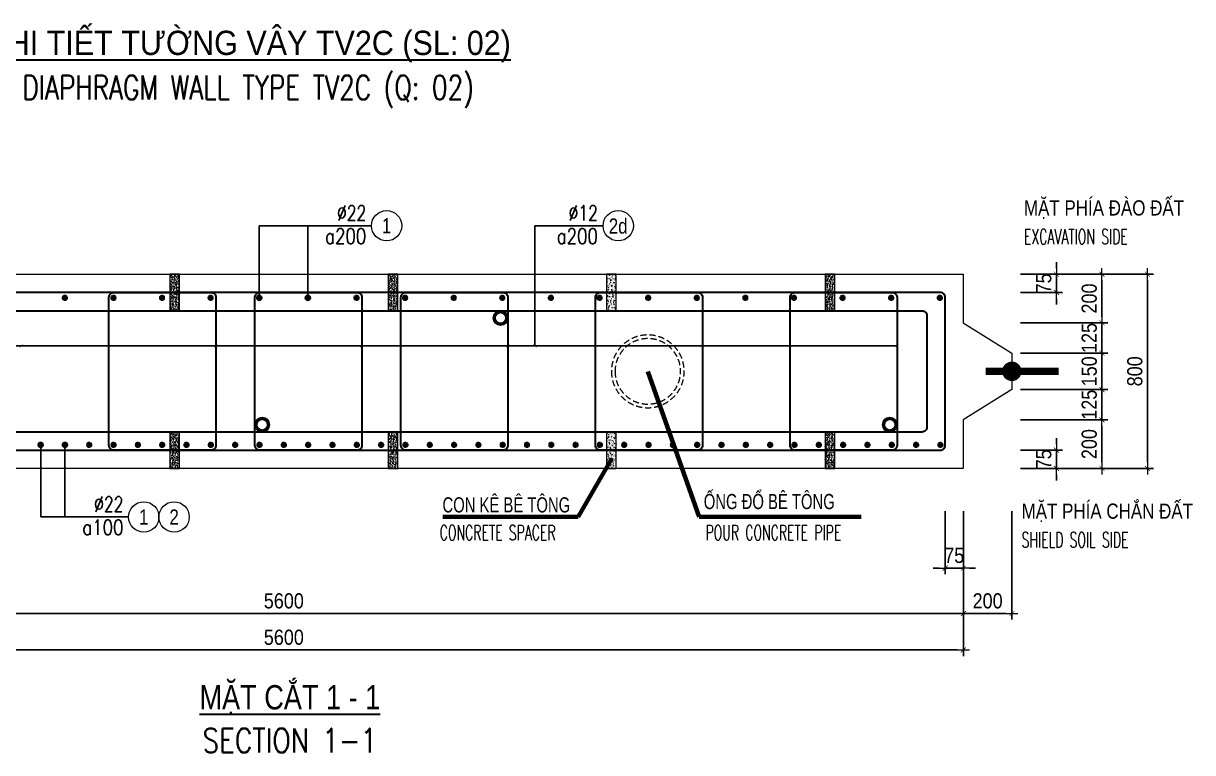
# Model space of a CAD drawing. Header units: millimetres. Extents: x -642477 to 1168880, y -27982 to 330379.
# Drawn here: x 332643 to 347096, y 92730 to 101745 of the extents above; entities that cross this region are included whole.
import ezdxf
from ezdxf.enums import TextEntityAlignment as Align

# ---------------------------------------------------------------- set-up
doc = ezdxf.new("R2010")
doc.units = ezdxf.units.MM
doc.linetypes.add('HIDDEN', pattern=[0.375, 0.25, -0.125])
doc.layers.get('0').update_dxf_attribs({"lineweight": 20})
doc.layers.get('Defpoints').update_dxf_attribs({"color": 151, "lineweight": 9})
for name, color, linetype, lineweight in [('NDC_S_BREAK-LINE', 1, 'Continuous', 15), ('NDC_S_DIAPHGRAM WALL', 3, 'Continuous', 20), ('NDC_S_DIM', 1, 'Continuous', 15), ('NDC_S_ENG TITLE', 3, 'Continuous', 20), ('NDC_S_HATCH MATERIAL', 8, 'Continuous', 13), ('NDC_S_LEADER', 1, 'Continuous', 15), ('NDC_S_LEVEL TEXT', 7, 'Continuous', 20), ('NDC_S_REBAR', 4, 'Continuous', 35), ('NDC_S_VN TEXT', 7, 'Continuous', 20), ('NDC_S_VN TITLE', 6, 'Continuous', 35)]:
    doc.layers.add(name, color=color, linetype=linetype, lineweight=lineweight)
doc.layers.add('NDC_S_REBAR DES.', color=2, linetype='Continuous')
doc.styles.add('ARIAL', font='arial.ttf', dxfattribs={"width": 0.8})
doc.styles.add('NDC_ARIAL', font='arial.ttf', dxfattribs={"width": 0.85})
doc.styles.add('NDC_DIM', font='', dxfattribs={"width": 0.75})
doc.styles.add('NDC_EN TXT', font='romans.shx', dxfattribs={"width": 0.8})
doc.styles.get('NDC_DIM').set_extended_font_data('Dotum')
doc.dimstyles.new('A1-NDC-1-25 (x3)', dxfattribs={"dimscale": 75, "dimtxt": 2.5, "dimasz": 1, "dimexe": 1, "dimexo": 0, "dimgap": 0.8, "dimtad": 1, "dimdec": 0, "dimlfac": 0.333333, "dimdsep": 46, "dimtxsty": 'NDC_ARIAL', "dimblk": 'DIMMARK', "dimcen": 49999.938995, "dimdle": 1.5, "dimclrd": 1, "dimclre": 1, "dimclrt": 3, "dimadec": 0, "dimazin": 0, "dimtfac": 1, "dimtdec": 0, "dimtix": 1, "dimtmove": 2, "dimatfit": 3, "dimfxl": 1, "dimarcsym": 0})
doc.dimstyles.new('NDC_dim_25', dxfattribs={"dimscale": 25, "dimtxt": 2.2, "dimasz": 1.5, "dimexe": 1.5, "dimexo": 2.5, "dimgap": 1, "dimtad": 1, "dimdec": 0, "dimzin": 0, "dimdsep": 46, "dimtxsty": 'NDC_DIM', "dimblk": 'DIMMARK', "dimcen": 0.09, "dimdle": 1.2, "dimclrd": 1, "dimclre": 1, "dimclrt": 3, "dimadec": 0, "dimazin": 0, "dimtfac": 1, "dimtdec": 0, "dimtix": 1, "dimtofl": 0, "dimtmove": 0, "dimatfit": 3, "dimfxl": 6, "dimfxlon": 1, "dimtolj": 1, "dimtzin": 0, "dimarcsym": 0})

# ---------------------------------------------------------------- blocks, each defined once
blk = doc.blocks.new('DIMMARK')
at = {"layer": 'NDC_S_DIM', "color": 1}
blk.add_line((-1.5, 0), (1, 0), dxfattribs=at)
at = {"layer": 'NDC_S_DIM', "color": 2, "const_width": 0.1}
blk.add_lwpolyline([(-0.42, -0.42), (0.42, 0.42)], dxfattribs=at)
blk = doc.blocks.new('Ong sieu am')
at = {"layer": 'NDC_S_HATCH MATERIAL'}
h = blk.add_hatch(dxfattribs=at)
h.set_pattern_fill('ANSI31', color=256, scale=20)
h.set_pattern_definition([(45, (0, 0), (-1.76776695, 1.76776695), [])])
h.paths.add_polyline_path([(-7119.3, 51158.9, 1), (-7179.3, 51158.9, 1)])
h.paths.add_polyline_path([(-7171.3, 51158.9, -1), (-7127.3, 51158.9, -1)], flags=16)
at = {"layer": 'NDC_S_REBAR DES.'}
for radius in [30, 22]:
    blk.add_circle((-7149.3, 51158.9), radius, dxfattribs=at)
blk = doc.blocks.new('ong do BT')
at = {"layer": 'NDC_S_HATCH MATERIAL', "linetype": 'HIDDEN', "ltscale": 100}
for radius in [150, 135]:
    blk.add_circle((-6323.7, 51237.8), radius, dxfattribs=at)
blk = doc.blocks.new('con ke BT')
at = {"layer": 'NDC_S_HATCH MATERIAL'}
h = blk.add_hatch(dxfattribs=at)
h.set_pattern_fill('AR-CONC', color=256, scale=2)
h.set_pattern_definition([(50, (0, 0), (14.3452037, -1.2550427), [1.5, -16.5]), (355, (0, 0), (-2.7750267, 15.0438427), [1.2, -13.2]), (100.451444, (1.195, -0.105), (11.570177, 13.7888), [1.274804, -14.0228422]), (46.1842, (0, 4), (21.3448266, -3.3103856), [2.25, -24.75]), (96.635635, (1.779, 3.724), (18.693239, 19.482372), [1.912207, -21.034275]), (351.184164, (0, 4), (18.693239, 19.482372), [1.8, -19.8]), (21, (2, 3), (11.938141, -8.0523778), [1.5, -16.5]), (326, (2, 3), (4.8663066, 14.503001), [1.2, -13.2]), (71.451445, (2.995, 2.329), (16.8044475, 6.450623), [1.274804, -14.0228422]), (37.5, (0, 0), (0.2431971, 6.6578771), [0, -13.04, 0, -13.4, 0, -13.25]), (7.5, (0, 0), (5.2613907, 7.8882342), [0, -7.64, 0, -12.74, 0, -5.05]), (327.5, (-4.46, 0), (10.6764487, -0.45109743), [0, -5, 0, -15.6, 0, -20.7]), (317.5, (-6.46, 0), (11.6637234, 2.0020996), [0, -6.5, 0, -10.36, 0, -14.7])])
h.paths.add_polyline_path([(-7076.9, 51430.9), (-7116.9, 51430.9), (-7116.9, 51280.9), (-7076.9, 51280.9)])
at = {"layer": 'NDC_S_BREAK-LINE'}
blk.add_lwpolyline([(-7116.9, 51430.9), (-7116.9, 51280.9), (-7076.9, 51280.9), (-7076.9, 51430.9)], close=True, dxfattribs=at)
blk = doc.blocks.new('*U2471')
at = {"layer": 'NDC_S_LEADER', "xscale": 3, "yscale": 3, "zscale": 3}
blk.add_blockref('con ke BT', (21291, -154068), dxfattribs=at)
blk = doc.blocks.new('*U2472')
at = {"layer": 'NDC_S_DIM', "color": 0, "linetype": 'ByBlock', "lineweight": -2, "transparency": 16777216}
for p in [(0, 0), (2700, 0), (5400, 0), (8100, 0), (10800, 0), (13500, 0)]:
    blk.add_blockref('*U2471', p, dxfattribs=at)
blk = doc.blocks.new('*U2473')
at = {"layer": 'NDC_S_LEADER', "xscale": 3, "yscale": 3, "zscale": 3}
blk.add_blockref('con ke BT', (21291, -154068), dxfattribs=at)
blk = doc.blocks.new('*U2474')
at = {"layer": 'NDC_S_DIM', "color": 0, "linetype": 'ByBlock', "lineweight": -2, "transparency": 16777216}
for p in [(0, 0), (2700, 0), (5400, 0), (8100, 0), (10800, 0), (13500, 0)]:
    blk.add_blockref('*U2473', p, dxfattribs=at)
blk = doc.blocks.new('*U366')
blk.add_circle((2.5, 0), 2.5)
at = {"layer": 'NDC_S_VN TEXT', "color": 3, "style": 'NDC_EN TXT'}
for tag, width, p in [('DK2', 0.75, (-0.85, 0.85)), ('KC2', 0.8, (-0.85, -2.97))]:
    blk.add_attdef(tag, text='', height=2.5, dxfattribs=dict(at, width=width)).set_placement(p, align=Align.RIGHT)
at = {"layer": 'NDC_S_VN TEXT', "color": 7, "style": 'ARIAL', "width": 0.8}
blk.add_attdef('SH3', text='', height=2.5, dxfattribs=at).set_placement((2.5, 0), align=Align.MIDDLE)
blk = doc.blocks.new('kata_block_THEP')
at = {"layer": 'NDC_S_REBAR', "color": 0}
for p, q in [((-0.5, 0), (0.5, 0)), ((-0.35, 0.35), (0.35, -0.35)), ((0.35, 0.35), (-0.35, -0.35)), ((0, 0.5), (0, -0.5))]:
    blk.add_line(p, q, dxfattribs=at)
at = {"layer": 'NDC_S_REBAR', "color": 0, "const_width": 0.0833}
blk.add_lwpolyline([(-0.5, 0, 1), (0.5, 0, 1), (-0.5, 0, 1)], format="xyb", dxfattribs=at)
blk = doc.blocks.new('*U2484')
at = {"layer": 'NDC_S_REBAR', "ltscale": 80, "xscale": 72, "yscale": 72, "zscale": 72}
blk.add_blockref('kata_block_THEP', (0, 0), dxfattribs=at)
blk = doc.blocks.new('*U2485')
at = {"layer": 'NDC_S_LEVEL TEXT', "color": 0, "linetype": 'ByBlock', "lineweight": -2, "transparency": 16777216}
for p in [(5408.1, 0), (6009, 0), (6609.9, 0), (7210.8, 0), (7811.7, 0), (8412.6, 0), (9013.5, 0), (9614.4, 0), (10215.3, 0), (10816.2, 0), (11417.1, 0), (12018, 0), (12618.9, 0), (13219.8, 0), (13820.7, 0), (14421.6, 0), (15022.5, 0), (15623.4, 0), (16224.3, 0)]:
    blk.add_blockref('*U2484', p, dxfattribs=at)
blk = doc.blocks.new('*U2462')
at = {"layer": 'NDC_S_REBAR', "ltscale": 80, "xscale": 72, "yscale": 72, "zscale": 72}
blk.add_blockref('kata_block_THEP', (0, 0), dxfattribs=at)
blk = doc.blocks.new('*U2463')
at = {"layer": 'NDC_S_LEVEL TEXT', "color": 0, "linetype": 'ByBlock', "lineweight": -2, "transparency": 16777216}
for p in [(5110.2, 0), (5410.8, 0), (5711.4, 0), (6012, 0), (6312.6, 0), (6613.2, 0), (6913.8, 0), (7214.4, 0), (7515, 0), (7815.6, 0), (8116.2, 0), (8416.8, 0), (8717.4, 0), (9018, 0), (9318.6, 0), (9619.2, 0), (9919.8, 0), (10220.4, 0), (10521, 0), (10821.6, 0), (11122.2, 0), (11422.8, 0), (11723.4, 0), (12024, 0), (12324.6, 0), (12625.2, 0), (12925.8, 0), (13226.4, 0), (13527, 0), (13827.6, 0), (14128.2, 0), (14428.8, 0), (14729.4, 0), (15030, 0), (15330.6, 0), (15631.2, 0), (15931.8, 0), (16232.4, 0)]:
    blk.add_blockref('*U2462', p, dxfattribs=at)
blk = doc.blocks.new('*D2486')
at = {"layer": 'Defpoints', "color": 0, "ltscale": 100, "transparency": 16777216}
for p in [(344967, 96844), (345975, 96844), (344967, 96244)]:
    blk.add_point(p, dxfattribs=at)
at = {"layer": 'NDC_S_DIM', "color": 1, "lineweight": -2, "ltscale": 100, "transparency": 16777216}
for p, q in [((344967, 96844), (346050, 96844)), ((345975, 96319), (345975, 96769)), ((344967, 96244), (346050, 96244))]:
    blk.add_line(p, q, dxfattribs=at)
at = {"layer": 'NDC_S_DIM', "color": 1, "lineweight": -2, "ltscale": 100, "transparency": 16777216, "xscale": 75, "yscale": 75, "zscale": 75}
for p, rotation in [((345975, 96844), 90), ((345975, 96244), 270)]:
    blk.add_blockref('DIMMARK', p, dxfattribs=dict(at, rotation=rotation))
at = {"layer": 'NDC_S_DIM', "color": 3, "ltscale": 100, "transparency": 16777216, "insert": (345819, 96544), "char_height": 187.5, "attachment_point": 5, "rotation": 90, "style": 'NDC_ARIAL'}
blk.add_mtext('200', dxfattribs=at)
blk = doc.blocks.new('*D2487')
at = {"layer": 'Defpoints', "color": 0, "ltscale": 100, "transparency": 16777216}
for p in [(344967, 97219), (345975, 97219), (344967, 96844)]:
    blk.add_point(p, dxfattribs=at)
at = {"layer": 'NDC_S_DIM', "color": 1, "lineweight": -2, "ltscale": 100, "transparency": 16777216}
for p, q in [((345975, 97294), (345975, 97369)), ((344967, 97219), (346050, 97219)), ((345975, 96844), (345975, 97219)), ((344967, 96844), (346050, 96844)), ((345975, 96769), (345975, 96694))]:
    blk.add_line(p, q, dxfattribs=at)
at = {"layer": 'NDC_S_DIM', "color": 1, "lineweight": -2, "ltscale": 100, "transparency": 16777216, "xscale": 75, "yscale": 75, "zscale": 75}
for p, rotation in [((345975, 97219), 270), ((345975, 96844), 90)]:
    blk.add_blockref('DIMMARK', p, dxfattribs=dict(at, rotation=rotation))
at = {"layer": 'NDC_S_DIM', "color": 3, "ltscale": 100, "transparency": 16777216, "insert": (345819, 97031), "char_height": 187.5, "attachment_point": 5, "rotation": 90, "style": 'NDC_ARIAL'}
blk.add_mtext('125', dxfattribs=at)
blk = doc.blocks.new('*D2488')
at = {"layer": 'Defpoints', "color": 0, "ltscale": 100, "transparency": 16777216}
for p in [(344967, 97669), (345975, 97669), (344967, 97219)]:
    blk.add_point(p, dxfattribs=at)
at = {"layer": 'NDC_S_DIM', "color": 1, "lineweight": -2, "ltscale": 100, "transparency": 16777216}
for p, q in [((345975, 97744), (345975, 97819)), ((344967, 97669), (346050, 97669)), ((345975, 97219), (345975, 97669)), ((344967, 97219), (346050, 97219)), ((345975, 97144), (345975, 97069))]:
    blk.add_line(p, q, dxfattribs=at)
at = {"layer": 'NDC_S_DIM', "color": 1, "lineweight": -2, "ltscale": 100, "transparency": 16777216, "xscale": 75, "yscale": 75, "zscale": 75}
for p, rotation in [((345975, 97669), 270), ((345975, 97219), 90)]:
    blk.add_blockref('DIMMARK', p, dxfattribs=dict(at, rotation=rotation))
at = {"layer": 'NDC_S_DIM', "color": 3, "ltscale": 100, "transparency": 16777216, "insert": (345819, 97444), "char_height": 187.5, "attachment_point": 5, "rotation": 90, "style": 'NDC_ARIAL'}
blk.add_mtext('150', dxfattribs=at)
blk = doc.blocks.new('*D2489')
at = {"layer": 'Defpoints', "color": 0, "ltscale": 100, "transparency": 16777216}
for p in [(344967, 98044), (345975, 98044), (344967, 97669)]:
    blk.add_point(p, dxfattribs=at)
at = {"layer": 'NDC_S_DIM', "color": 1, "lineweight": -2, "ltscale": 100, "transparency": 16777216}
for p, q in [((345975, 98119), (345975, 98194)), ((344967, 98044), (346050, 98044)), ((345975, 97669), (345975, 98044)), ((344967, 97669), (346050, 97669)), ((345975, 97594), (345975, 97519))]:
    blk.add_line(p, q, dxfattribs=at)
at = {"layer": 'NDC_S_DIM', "color": 1, "lineweight": -2, "ltscale": 100, "transparency": 16777216, "xscale": 75, "yscale": 75, "zscale": 75}
for p, rotation in [((345975, 98044), 270), ((345975, 97669), 90)]:
    blk.add_blockref('DIMMARK', p, dxfattribs=dict(at, rotation=rotation))
at = {"layer": 'NDC_S_DIM', "color": 3, "ltscale": 100, "transparency": 16777216, "insert": (345819, 97856), "char_height": 187.5, "attachment_point": 5, "rotation": 90, "style": 'NDC_ARIAL'}
blk.add_mtext('125', dxfattribs=at)
blk = doc.blocks.new('*D2490')
at = {"layer": 'Defpoints', "color": 0, "ltscale": 100, "transparency": 16777216}
for p in [(344967, 98644), (345975, 98644), (344967, 98044)]:
    blk.add_point(p, dxfattribs=at)
at = {"layer": 'NDC_S_DIM', "color": 1, "lineweight": -2, "ltscale": 100, "transparency": 16777216}
for p, q in [((344967, 98644), (346050, 98644)), ((345975, 98119), (345975, 98569)), ((344967, 98044), (346050, 98044))]:
    blk.add_line(p, q, dxfattribs=at)
at = {"layer": 'NDC_S_DIM', "color": 1, "lineweight": -2, "ltscale": 100, "transparency": 16777216, "xscale": 75, "yscale": 75, "zscale": 75}
for p, rotation in [((345975, 98644), 90), ((345975, 98044), 270)]:
    blk.add_blockref('DIMMARK', p, dxfattribs=dict(at, rotation=rotation))
at = {"layer": 'NDC_S_DIM', "color": 3, "ltscale": 100, "transparency": 16777216, "insert": (345819, 98344), "char_height": 187.5, "attachment_point": 5, "rotation": 90, "style": 'NDC_ARIAL'}
blk.add_mtext('200', dxfattribs=at)
blk = doc.blocks.new('*D2491')
at = {"layer": 'Defpoints', "color": 0, "ltscale": 100, "transparency": 16777216}
for p in [(344967, 98644), (346538, 98644), (344967, 96244)]:
    blk.add_point(p, dxfattribs=at)
at = {"layer": 'NDC_S_DIM', "color": 1, "lineweight": -2, "ltscale": 100, "transparency": 16777216}
for p, q in [((344967, 98644), (346613, 98644)), ((346538, 96319), (346538, 98569)), ((344967, 96244), (346613, 96244))]:
    blk.add_line(p, q, dxfattribs=at)
at = {"layer": 'NDC_S_DIM', "color": 1, "lineweight": -2, "ltscale": 100, "transparency": 16777216, "xscale": 75, "yscale": 75, "zscale": 75}
for p, rotation in [((346538, 98644), 90), ((346538, 96244), 270)]:
    blk.add_blockref('DIMMARK', p, dxfattribs=dict(at, rotation=rotation))
at = {"layer": 'NDC_S_DIM', "color": 3, "ltscale": 100, "transparency": 16777216, "insert": (346382, 97444), "char_height": 187.5, "attachment_point": 5, "rotation": 90, "style": 'NDC_ARIAL'}
blk.add_mtext('800', dxfattribs=at)
blk = doc.blocks.new('*D2492')
at = {"layer": 'Defpoints', "color": 0, "ltscale": 100, "transparency": 16777216}
for p in [(344967, 96469), (345413, 96469), (344967, 96244)]:
    blk.add_point(p, dxfattribs=at)
at = {"layer": 'NDC_S_DIM', "color": 1, "lineweight": -2, "ltscale": 100, "transparency": 16777216}
for p, q in [((345413, 96544), (345413, 96619)), ((344967, 96469), (345488, 96469)), ((345413, 96244), (345413, 96469)), ((344967, 96244), (345488, 96244)), ((345413, 96169), (345413, 96094))]:
    blk.add_line(p, q, dxfattribs=at)
at = {"layer": 'NDC_S_DIM', "color": 1, "lineweight": -2, "ltscale": 100, "transparency": 16777216, "xscale": 75, "yscale": 75, "zscale": 75}
for p, rotation in [((345413, 96469), 270), ((345413, 96244), 90)]:
    blk.add_blockref('DIMMARK', p, dxfattribs=dict(at, rotation=rotation))
at = {"layer": 'NDC_S_DIM', "color": 3, "ltscale": 100, "transparency": 16777216, "insert": (345257, 96356), "char_height": 187.5, "attachment_point": 5, "rotation": 90, "style": 'NDC_ARIAL'}
blk.add_mtext('75', dxfattribs=at)
blk = doc.blocks.new('*D2493')
at = {"layer": 'Defpoints', "color": 0, "ltscale": 100, "transparency": 16777216}
for p in [(344967, 98644), (345413, 98644), (344967, 98419)]:
    blk.add_point(p, dxfattribs=at)
at = {"layer": 'NDC_S_DIM', "color": 1, "lineweight": -2, "ltscale": 100, "transparency": 16777216}
for p, q in [((345413, 98719), (345413, 98794)), ((344967, 98644), (345488, 98644)), ((345413, 98419), (345413, 98644)), ((344967, 98419), (345488, 98419)), ((345413, 98344), (345413, 98269))]:
    blk.add_line(p, q, dxfattribs=at)
at = {"layer": 'NDC_S_DIM', "color": 1, "lineweight": -2, "ltscale": 100, "transparency": 16777216, "xscale": 75, "yscale": 75, "zscale": 75}
for p, rotation in [((345413, 98644), 270), ((345413, 98419), 90)]:
    blk.add_blockref('DIMMARK', p, dxfattribs=dict(at, rotation=rotation))
at = {"layer": 'NDC_S_DIM', "color": 3, "ltscale": 100, "transparency": 16777216, "insert": (345257, 98531), "char_height": 187.5, "attachment_point": 5, "rotation": 90, "style": 'NDC_ARIAL'}
blk.add_mtext('75', dxfattribs=at)
blk = doc.blocks.new('*D2494')
at = {"layer": 'Defpoints', "color": 0, "ltscale": 100, "transparency": 16777216}
for p in [(344037, 95714), (344262, 95714), (344262, 95011)]:
    blk.add_point(p, dxfattribs=at)
at = {"layer": 'NDC_S_DIM', "color": 1, "lineweight": -2, "ltscale": 100, "transparency": 16777216}
for p, q in [((344037, 95714), (344037, 94936)), ((344262, 95714), (344262, 94936)), ((343962, 95011), (343887, 95011)), ((344037, 95011), (344262, 95011)), ((344337, 95011), (344412, 95011))]:
    blk.add_line(p, q, dxfattribs=at)
at = {"layer": 'NDC_S_DIM', "color": 1, "lineweight": -2, "ltscale": 100, "transparency": 16777216, "xscale": 75, "yscale": 75, "zscale": 75}
blk.add_blockref('DIMMARK', (344037, 95011), dxfattribs=at)
at = {"layer": 'NDC_S_DIM', "color": 1, "lineweight": -2, "ltscale": 100, "transparency": 16777216, "xscale": 75, "yscale": 75, "zscale": 75, "rotation": 180}
blk.add_blockref('DIMMARK', (344262, 95011), dxfattribs=at)
at = {"layer": 'NDC_S_DIM', "color": 3, "ltscale": 100, "transparency": 16777216, "insert": (344149, 95167), "char_height": 187.5, "attachment_point": 5, "style": 'NDC_ARIAL'}
blk.add_mtext('75', dxfattribs=at)
blk = doc.blocks.new('*D2495')
at = {"layer": 'Defpoints', "color": 0, "ltscale": 100, "transparency": 16777216}
for p in [(327462, 95714), (344262, 95714), (344262, 94449)]:
    blk.add_point(p, dxfattribs=at)
at = {"layer": 'NDC_S_DIM', "color": 1, "lineweight": -2, "ltscale": 100, "transparency": 16777216}
for p, q in [((327462, 95714), (327462, 94374)), ((344262, 95714), (344262, 94374)), ((327537, 94449), (344187, 94449))]:
    blk.add_line(p, q, dxfattribs=at)
at = {"layer": 'NDC_S_DIM', "color": 1, "lineweight": -2, "ltscale": 100, "transparency": 16777216, "xscale": 75, "yscale": 75, "zscale": 75, "rotation": 180}
blk.add_blockref('DIMMARK', (327462, 94449), dxfattribs=at)
at = {"layer": 'NDC_S_DIM', "color": 1, "lineweight": -2, "ltscale": 100, "transparency": 16777216, "xscale": 75, "yscale": 75, "zscale": 75}
blk.add_blockref('DIMMARK', (344262, 94449), dxfattribs=at)
at = {"layer": 'NDC_S_DIM', "color": 3, "ltscale": 100, "transparency": 16777216, "insert": (335862, 94605), "char_height": 187.5, "attachment_point": 5, "style": 'NDC_ARIAL'}
blk.add_mtext('5600', dxfattribs=at)
blk = doc.blocks.new('*D2496')
at = {"layer": 'Defpoints', "color": 0, "ltscale": 100, "transparency": 16777216}
for p in [(344262, 95714), (344862, 95714), (344862, 94449)]:
    blk.add_point(p, dxfattribs=at)
at = {"layer": 'NDC_S_DIM', "color": 1, "lineweight": -2, "ltscale": 100, "transparency": 16777216}
for p, q in [((344262, 95714), (344262, 94374)), ((344862, 95714), (344862, 94374)), ((344337, 94449), (344787, 94449))]:
    blk.add_line(p, q, dxfattribs=at)
at = {"layer": 'NDC_S_DIM', "color": 1, "lineweight": -2, "ltscale": 100, "transparency": 16777216, "xscale": 75, "yscale": 75, "zscale": 75, "rotation": 180}
blk.add_blockref('DIMMARK', (344262, 94449), dxfattribs=at)
at = {"layer": 'NDC_S_DIM', "color": 1, "lineweight": -2, "ltscale": 100, "transparency": 16777216, "xscale": 75, "yscale": 75, "zscale": 75}
blk.add_blockref('DIMMARK', (344862, 94449), dxfattribs=at)
at = {"layer": 'NDC_S_DIM', "color": 3, "ltscale": 100, "transparency": 16777216, "insert": (344562, 94605), "char_height": 187.5, "attachment_point": 5, "style": 'NDC_ARIAL'}
blk.add_mtext('200', dxfattribs=at)
blk = doc.blocks.new('*D2497')
at = {"layer": 'Defpoints', "color": 0, "ltscale": 100, "transparency": 16777216}
for p in [(327462, 95714), (344262, 95714), (344262, 93999)]:
    blk.add_point(p, dxfattribs=at)
at = {"layer": 'NDC_S_DIM', "color": 1, "lineweight": -2, "ltscale": 100, "transparency": 16777216}
for p, q in [((327462, 95714), (327462, 93924)), ((344262, 95714), (344262, 93924)), ((327537, 93999), (344187, 93999))]:
    blk.add_line(p, q, dxfattribs=at)
at = {"layer": 'NDC_S_DIM', "color": 1, "lineweight": -2, "ltscale": 100, "transparency": 16777216, "xscale": 75, "yscale": 75, "zscale": 75, "rotation": 180}
blk.add_blockref('DIMMARK', (327462, 93999), dxfattribs=at)
at = {"layer": 'NDC_S_DIM', "color": 1, "lineweight": -2, "ltscale": 100, "transparency": 16777216, "xscale": 75, "yscale": 75, "zscale": 75}
blk.add_blockref('DIMMARK', (344262, 93999), dxfattribs=at)
at = {"layer": 'NDC_S_DIM', "color": 3, "ltscale": 100, "transparency": 16777216, "insert": (335862, 94155), "char_height": 187.5, "attachment_point": 5, "style": 'NDC_ARIAL'}
blk.add_mtext('5600', dxfattribs=at)

msp = doc.modelspace()

# ---------------------------------------------------------------- linework, layer by layer
at = {"layer": 'NDC_S_DIAPHGRAM WALL', "ltscale": 0.01}
for p, q in [((344261.6, 98643.7), (344261.6, 98043.7)), ((344261.6, 98043.7), (344861.6, 97668.7)), ((344861.6, 97668.7), (344861.6, 97218.7)), ((344861.6, 97218.7), (344261.6, 96843.7)), ((344261.6, 96843.7), (344261.6, 96243.7)), ((344261.6, 96243.7), (327461.6, 96243.7))]:
    msp.add_line(p, q, dxfattribs=at)
msp.add_lwpolyline([(327461.6, 98643.7), (344261.6, 98643.7)], dxfattribs=at)
at = {"layer": 'NDC_S_DIAPHGRAM WALL', "ltscale": 50, "const_width": 120}
msp.add_lwpolyline([(344801.6, 97443.7, 1), (344921.6, 97443.7, 1)], format="xyb", close=True, dxfattribs=at)
at = {"layer": 'NDC_S_DIAPHGRAM WALL', "ltscale": 50, "const_width": 90}
msp.add_lwpolyline([(344539.5, 97443.7), (345439.5, 97443.7)], dxfattribs=at)
at = {"layer": 'NDC_S_DIM'}
msp.add_circle((334505.8, 95643.6), 187.5, dxfattribs=at)
at = {"layer": 'NDC_S_REBAR'}
msp.add_lwpolyline([(327686.6, 96528.7, 0.4142136), (327746.6, 96468.7), (343976.6, 96468.7, 0.4142136), (344036.6, 96528.7), (344036.6, 98358.7, 0.4142136), (343976.6, 98418.7), (327746.6, 98418.7, 0.4142136), (327686.6, 98358.7), (327686.6, 96528.7)], format="xyb", dxfattribs=at)
for points in [[(333760.5, 98418.7), (334961.8, 98418.7, -0.4142136), (335021.8, 98358.7), (335021.8, 96528.7, -0.4142136), (334961.8, 96468.7), (333760.5, 96468.7, -0.4142136), (333700.5, 96528.7), (333700.5, 98358.7, -0.4142136)], [(335565, 98418.7), (336766.3, 98418.7, -0.4142136), (336826.3, 98358.7), (336826.3, 96528.7, -0.4142136), (336766.3, 96468.7), (335565, 96468.7, -0.4142136), (335505, 96528.7), (335505, 98358.7, -0.4142136)], [(337369.5, 98418.7), (338570.8, 98418.7, -0.4142136), (338630.8, 98358.7), (338630.8, 96528.7, -0.4142136), (338570.8, 96468.7), (337369.5, 96468.7, -0.4142136), (337309.5, 96528.7), (337309.5, 98358.7, -0.4142136)], [(339775.5, 98418.7), (340976.8, 98418.7, -0.4142136), (341036.8, 98358.7), (341036.8, 96528.7, -0.4142136), (340976.8, 96468.7), (339775.5, 96468.7, -0.4142136), (339715.5, 96528.7), (339715.5, 98358.7, -0.4142136)], [(342181.5, 98418.7), (343382.8, 98418.7, -0.4142136), (343442.8, 98358.7), (343442.8, 96528.7, -0.4142136), (343382.8, 96468.7), (342181.5, 96468.7, -0.4142136), (342121.5, 96528.7), (342121.5, 98358.7, -0.4142136)], [(327971.6, 98193.7), (343751.6, 98193.7, -0.4142136), (343811.6, 98133.7), (343811.6, 96753.7, -0.4142136), (343751.6, 96693.7), (327971.6, 96693.7, -0.4142136), (327911.6, 96753.7), (327911.6, 98133.7, -0.4142136)]]:
    msp.add_lwpolyline(points, format="xyb", close=True, dxfattribs=at)

# ---------------------------------------------------------------- block references
at = {"layer": 'NDC_S_DIM', "ltscale": 80, "xscale": 75, "yscale": 75, "zscale": 75}
for p, values in [((336945.1, 99243.7), {'SH3': '1', 'DK2': '%%c22', 'KC2': 'a200'}), ((339807.9, 99243.7), {'SH3': '2d', 'DK2': '%%c12', 'KC2': 'a200'}), ((333943.3, 95643.6), {'SH3': '1', 'DK2': '%%c22', 'KC2': 'a100'})]:
    msp.add_blockref('*U366', p, dxfattribs=at).add_auto_attribs(values)
at = {"layer": 'NDC_S_DIM'}
for name, p in [('*U2472', (329111.6, 98418.7)), ('*U2474', (329111.6, 96468.7))]:
    msp.add_blockref(name, p, dxfattribs=at)
at = {"layer": 'NDC_S_LEADER', "yscale": 3, "zscale": 3}
for name, p, xscale in [('Ong sieu am', (359988.7, -55372.9), 3), ('ong do BT', (321390.4, -56269.8), -3), ('Ong sieu am', (357042.9, -56692.9), 3)]:
    msp.add_blockref(name, p, dxfattribs=dict(at, xscale=xscale))
at = {"layer": 'NDC_S_LEADER', "xscale": -3, "yscale": 3, "zscale": 3, "rotation": 180}
msp.add_blockref('Ong sieu am', (364800.7, 250260.2), dxfattribs=at)
at = {"layer": 'NDC_S_LEVEL TEXT'}
msp.add_blockref('*U2485', (327746.1, 98352.7), dxfattribs=at)
at = {"layer": 'NDC_S_LEVEL TEXT', "extrusion": (0, 0, -1), "zscale": -1, "rotation": 180}
msp.add_blockref('*U2463', (-327746.1, 96534.7), dxfattribs=at)

# ---------------------------------------------------------------- texts
at = {"layer": 'NDC_S_ENG TITLE', "style": 'NDC_EN TXT'}
for s, width, p in [('DIAPHRAGM WALL TYPE TV2C (Q: 02)', 0.75, (335422.5, 100931.7)), ('SECTION 1-1', 0.8, (335937, 92880))]:
    msp.add_text(s, height=300, dxfattribs=dict(at, width=width)).set_placement(p, align=Align.MIDDLE)
at = {"layer": 'NDC_S_ENG TITLE', "style": 'NDC_EN TXT', "width": 0.6}
for s, p in [('EXCAVATION SIDE', (345011.3, 99109.2)), ('CONCRETE SPACER', (337789.4, 95450)), ('POUR CONCRETE PIPE', (341074.7, 95450)), ('SHIELD SOIL SIDE', (344982.2, 95360.8))]:
    msp.add_text(s, height=187.5, dxfattribs=at).set_placement(p, align=Align.MIDDLE_LEFT)
at = {"layer": 'NDC_S_LEVEL TEXT', "style": 'NDC_ARIAL'}
for s, width, p in [('MẶT PHÍA ĐÀO ĐẤT', 0.8, (345011.3, 99464)), ('ỐNG ĐỔ BÊ TÔNG', 0.7, (341053.2, 95834.1)), ('CON KÊ BÊ TÔNG', 0.7, (337823.3, 95792.8)), ('MẶT PHÍA CHẮN ĐẤT', 0.8, (344982.2, 95715.5))]:
    msp.add_text(s, height=187.5, dxfattribs=dict(at, width=width)).set_placement(p, align=Align.MIDDLE_LEFT)
at = {"layer": 'NDC_S_VN TEXT', "color": 7, "style": 'ARIAL', "width": 0.8}
msp.add_text('2', height=187.5, dxfattribs=at).set_placement((334505.8, 95643.6), align=Align.MIDDLE)
at = {"layer": 'NDC_S_VN TITLE', "style": 'NDC_ARIAL'}
for s, width, p in [('%%UCHI TIẾT TƯỜNG VÂY TV2C (SL: 02)', 0.9, (335422.5, 101504.9)), ('%%UMẶT CẮT 1 - 1', 0.8, (335937, 93426.5))]:
    msp.add_text(s, height=300, dxfattribs=dict(at, width=width)).set_placement(p, align=Align.MIDDLE)

# ---------------------------------------------------------------- dimensions: what is measured, and where the dimension line sits
at = {"layer": 'NDC_S_DIM', "ltscale": 100}
for base, p1, p2, picture, middle in [((345412.5, 98643.7), (344967.3, 98418.7), (344967.3, 98643.7), '*D2493', (345257.2, 98531.2)), ((345975, 98643.7), (344967.3, 98043.7), (344967.3, 98643.7), '*D2490', (345819.3, 98343.7)), ((346537.5, 98643.7), (344967.3, 96243.7), (344967.3, 98643.7), '*D2491', (346381.8, 97443.7)), ((345975, 98043.7), (344967.3, 97668.7), (344967.3, 98043.7), '*D2489', (345819.3, 97856.2)), ((345975, 97668.7), (344967.3, 97218.7), (344967.3, 97668.7), '*D2488', (345819.3, 97443.7)), ((345975, 97218.7), (344967.3, 96843.7), (344967.3, 97218.7), '*D2487', (345819.3, 97031.2)), ((345975, 96843.7), (344967.3, 96243.7), (344967.3, 96843.7), '*D2486', (345819.3, 96543.7)), ((345412.5, 96468.7), (344967.3, 96243.7), (344967.3, 96468.7), '*D2492', (345257.2, 96356.2))]:
    dim = msp.add_linear_dim(base=base, p1=p1, p2=p2, angle=90, dimstyle='A1-NDC-1-25 (x3)', dxfattribs=at)
    dim.commit()
    dim.dimension.update_dxf_attribs({"geometry": picture, "text_midpoint": middle})
for base, p1, p2, picture, middle in [((344261.6, 94449), (327461.6, 95714.1), (344261.6, 95714.1), '*D2495', (335861.6, 94604.7)), ((344261.6, 93999), (327461.6, 95714.1), (344261.6, 95714.1), '*D2497', (335861.6, 94154.7)), ((344261.6, 95011.5), (344036.6, 95714.1), (344261.6, 95714.1), '*D2494', (344149.1, 95166.8)), ((344861.6, 94449), (344261.6, 95714.1), (344861.6, 95714.1), '*D2496', (344561.6, 94604.7))]:
    dim = msp.add_linear_dim(base=base, p1=p1, p2=p2, dimstyle='A1-NDC-1-25 (x3)', dxfattribs=at)
    dim.commit()
    dim.dimension.update_dxf_attribs({"geometry": picture, "text_midpoint": middle})

# ---------------------------------------------------------------- leaders
at = {"layer": 'NDC_S_LEADER'}
for points, override in [([(335557.8, 98352.7), (335557.8, 99243.7), (336945.1, 99243.7)], {"dimasz": 2.5, "dimldrblk": 'DotBlank'}), ([(336158.7, 98352.7), (336158.7, 99243.7), (336945.1, 99243.7)], {"dimasz": 2.5, "dimldrblk": 'DotBlank'}), ([(338966.2, 97757.9), (338966.2, 99243.7), (339807.9, 99243.7)], {"dimldrblk": 'ArchTick'}), ([(330209.8, 97757.9), (343434, 97757.9)], {"dimldrblk": 'ArchTick'}), ([(343442.8, 97757.9), (330213.1, 97757.9)], {"dimldrblk": 'ArchTick'}), ([(332615.8, 97757.9), (343434, 97757.9)], {"dimldrblk": 'ArchTick'}), ([(335021.8, 97757.9), (343434, 97757.9)], {"dimldrblk": 'ArchTick'}), ([(336821.9, 97757.9), (343434, 97757.9)], {"dimldrblk": 'ArchTick'}), ([(338630.8, 97757.9), (343434, 97757.9)], {"dimldrblk": 'ArchTick'}), ([(341032.4, 97757.9), (343434, 97757.9)], {"dimldrblk": 'ArchTick'}), ([(340361.6, 97443.7), (340996.9, 95643.6), (342998.3, 95643.6)], {"dimasz": 4.5, "dimlwd": 65533}), ([(332856.3, 96534.7), (332856.3, 95643.6), (333943.3, 95643.6)], {"dimasz": 2.5, "dimldrblk": 'DotBlank'}), ([(333156.9, 96534.7), (333156.9, 95643.6), (333943.3, 95643.6)], {"dimasz": 2.5, "dimldrblk": 'DotBlank'}), ([(339916.8, 96364.5), (339500.8, 95643.6), (337828.8, 95643.6)], {"dimasz": 4.5, "dimlwd": 65533})]:
    msp.add_leader(points, dimstyle='NDC_dim_25', override=override, dxfattribs=at)

doc.saveas('drawing.dxf')
